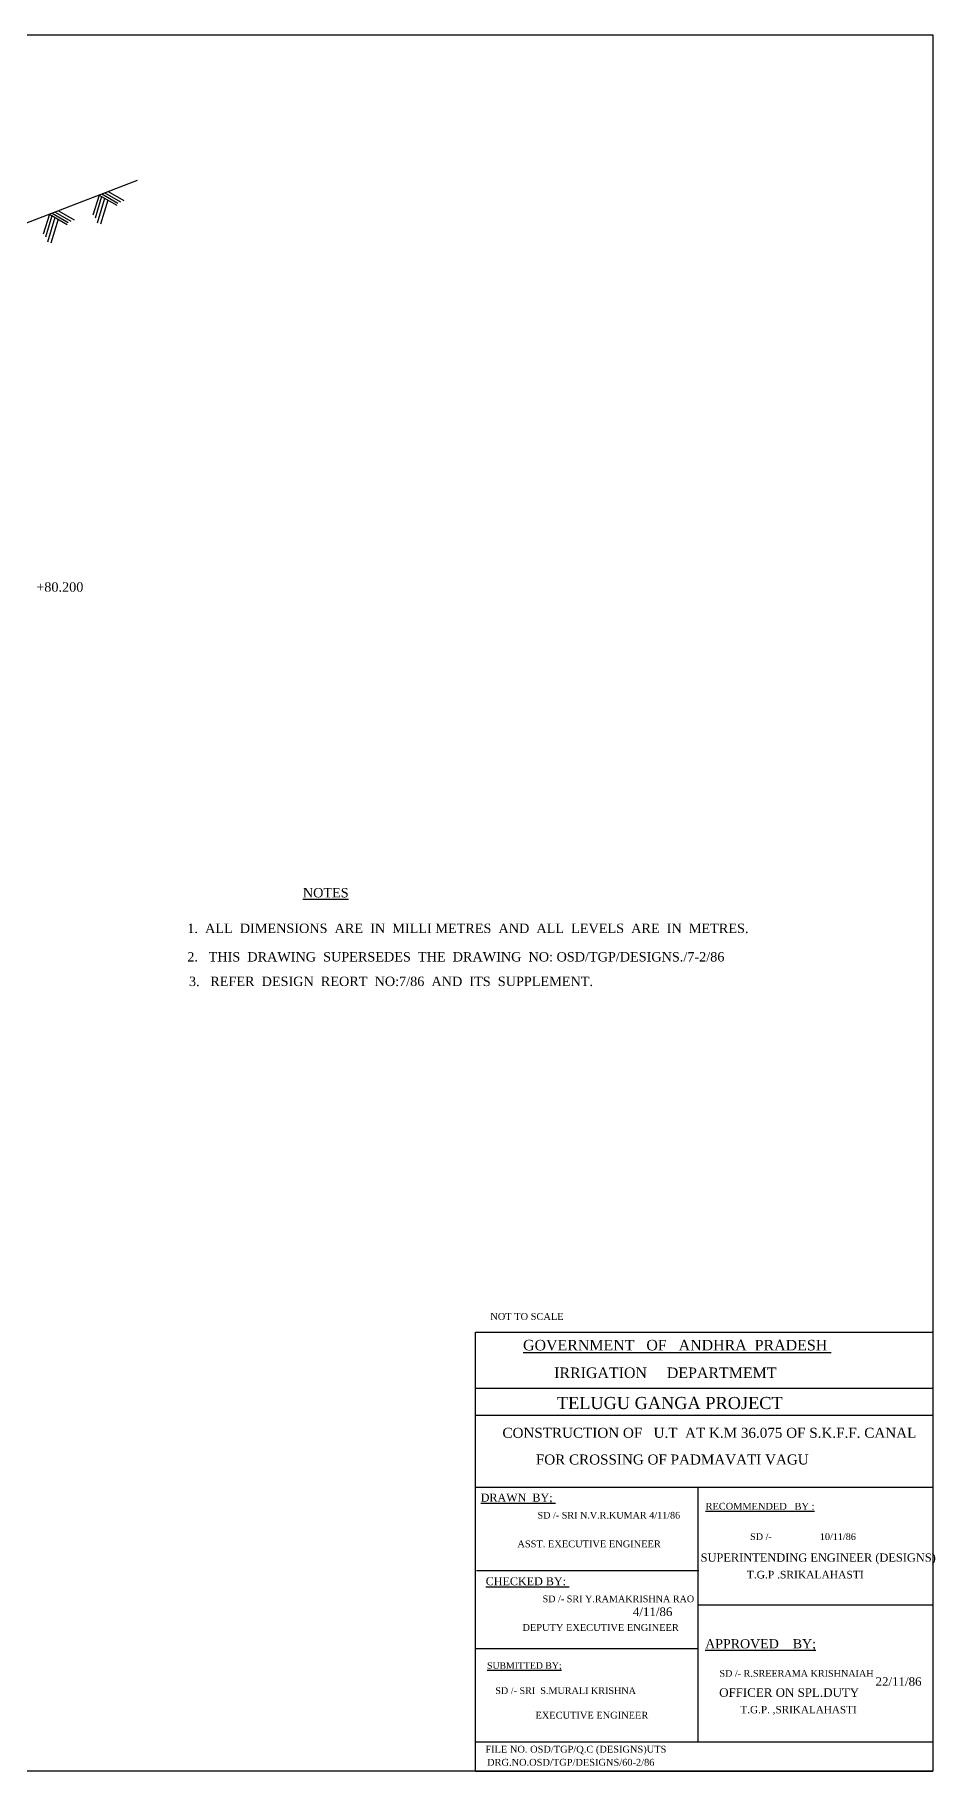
# Model space of a CAD drawing. Header units: millimetres. Extents: x 2369 to 43691, y 759 to 28429.
# Drawn here: x 29341 to 43691, y 759 to 28429 of the extents above; entities that cross this region are included whole.
import ezdxf

# ---------------------------------------------------------------- set-up
doc = ezdxf.new("R2010")
doc.units = ezdxf.units.MM
doc.header["$MEASUREMENT"] = 0
for name, color, linetype in [('DWG. LINE', 1, 'Continuous'), ('HATCH', 2, 'Continuous'), ('TEXT', 7, 'Continuous')]:
    doc.layers.add(name, color=color, linetype=linetype)
doc.layers.add('TITLE', color=7, linetype='Continuous', lineweight=30)
doc.styles.get("Standard").update_dxf_attribs({"font": 'TIMES.TTF', "height": 155})

msp = doc.modelspace()

# ---------------------------------------------------------------- linework, layer by layer
at = {"layer": 'DWG. LINE'}
msp.add_line((30971.67, 26108.47), (27553.07, 24788.56), dxfattribs=at)
at = {"layer": 'HATCH'}
for p, q in [((30365.22, 25874.32), (30266.62, 25554.11)), ((30404.86, 25848.72), (30303.48, 25508.07)), ((30450.94, 25821.1), (30334.2, 25428.28)), ((30365.22, 25874.32), (30647.27, 25710.78)), ((30503.16, 25793.48), (30389.5, 25412.94)), ((30409.96, 25891.59), (30663.57, 25744.54)), ((30455.72, 25909.26), (30705.92, 25764.18)), ((30511.21, 25930.68), (30761.88, 25785.34)), ((29574.55, 25569.05), (29475.95, 25248.84)), ((29614.19, 25543.45), (29512.81, 25202.8)), ((29660.27, 25515.83), (29543.53, 25123.01)), ((29574.55, 25569.05), (29856.6, 25405.5)), ((29712.49, 25488.21), (29598.83, 25107.66)), ((29619.29, 25586.32), (29872.91, 25439.27)), ((29665.05, 25603.99), (29915.25, 25458.91)), ((29720.54, 25625.41), (29971.22, 25480.06))]:
    msp.add_line(p, q, dxfattribs=at)
at = {"layer": 'TITLE', "lineweight": 30}
for p, q in [((36363.48, 7758.18), (43653.48, 7758.18)), ((43653.48, 7758.18), (43653.48, 759.26)), ((36363.48, 6861.01), (43653.48, 6861.01)), ((36363.48, 6433.52), (43653.48, 6433.52)), ((36363.48, 5284.9), (43653.48, 5284.9)), ((36378.67, 3958.21), (39924.33, 3958.21)), ((36363.48, 2717.99), (39909.15, 2717.99)), ((43653.48, 1224.97), (36363.48, 1224.97)), ((36363.48, 759.26), (43653.48, 759.26))]:
    msp.add_line(p, q, dxfattribs=at)
at = {"layer": 'TITLE'}
msp.add_lwpolyline([(2369.37, 28428.85), (43653.48, 28428.85), (43653.48, 759.26), (2369.37, 759.26)], close=True, dxfattribs=at)
msp.add_lwpolyline([(36363.48, 759.26), (36363.48, 7758.18)], dxfattribs=at)
at = {"layer": 'TITLE', "lineweight": 30}
for points in [[(39909.15, 5284.9), (39909.15, 1224.97)], [(39909.15, 3410.2), (43653.48, 3410.2)]]:
    msp.add_lwpolyline(points, dxfattribs=at)

# ---------------------------------------------------------------- texts
at = {"layer": 'TEXT'}
for s, p in [('+80.200', (29365.28, 19554.28)), ('%%UNOTES', (33613.11, 14683.18)), ('1.  ALL  DIMENSIONS  ARE  IN  MILLI METRES  AND  ALL  LEVELS  ARE  IN  METRES.', (31771.88, 14115.84)), ('2.   THIS  DRAWING  SUPERSEDES  THE  DRAWING  NO: OSD/TGP/DESIGNS./7-2/86', (31771.88, 13661.61)), ('3.   REFER  DESIGN  REORT  NO:7/86  AND  ITS  SUPPLEMENT.', (31798.32, 13270.76))]:
    msp.add_text(s, height=150, dxfattribs=at).set_placement(p)
at = {"layer": 'TITLE', "lineweight": 30}
for s, height, p in [('NOT TO SCALE', 109.596, (36600.27, 7951.23)), ('%%UGOVERNMENT   OF   ANDHRA  PRADESH ', 167.8918, (37122.1, 7465.28)), ('IRRIGATION     DEPARTMEMT ', 167.8918, (37617.53, 7024.97)), ('TELUGU GANGA PROJECT', 193.1351, (37661.21, 6530.72)), ('CONSTRUCTION OF   U.T  AT K.M 36.075 OF S.K.F.F. CANAL', 159.4008, (36794.16, 6072.61)), ('FOR CROSSING OF PADMAVATI VAGU', 159.4008, (37326.38, 5647.27)), ('%%UDRAWN  BY; ', 127.5297, (36447.24, 5055.69)), ('%%URECOMMENDED   BY :', 109.4432, (40030.06, 4926.92)), ('SD /- SRI N.V.R.KUMAR 4/11/86', 106.8322, (37352.7, 4785.23)), ('ASST. EXECUTIVE ENGINEER', 109.596, (37031.96, 4327.92)), ('SD /-                   10/11/86', 106.8322, (40740.3, 4443.83)), ('SUPERINTENDING ENGINEER (DESIGNS)', 130.5825, (39952.33, 4098.83)), ('T.G.P .SRIKALAHASTI', 121.2552, (40687.42, 3831.73)), ('%%UCHECKED BY: ', 127.5297, (36527.6, 3723.24)), ('SD /- SRI Y.RAMAKRISHNA RAO', 106.8322, (37433.06, 3452.79)), ('4/11/86', 136.629, (38871.35, 3232.45)), ('DEPUTY EXECUTIVE ENGINEER', 109.596, (37112.32, 2995.48)), ('%%UAPPROVED    BY;', 147.1497, (40024.21, 2717.61)), ('%%USUBMITTED BY;', 103.0054, (36548.54, 2392.39)), ('SD /- R.SREERAMA KRISHNAIAH', 106.8322, (40251.63, 2265.66)), ('22/11/86', 136.629, (42738.52, 2121.63)), ('SD /- SRI  S.MURALI KRISHNA', 106.8322, (36679.89, 1990.73)), ('OFFICER ON SPL.DUTY', 136.6293, (40247.26, 1945.29)), ('EXECUTIVE ENGINEER', 109.596, (37320.19, 1597.94)), ('T.G.P. ,SRIKALAHASTI', 117.7198, (40586.24, 1682.91)), ('FILE NO. OSD/TGP/Q.C (DESIGNS)UTS', 109.596, (36521.68, 1056.37)), ('DRG.NO.OSD/TGP/DESIGNS/60-2/86', 109.596, (36548.88, 847.38))]:
    msp.add_text(s, height=height, dxfattribs=at).set_placement(p)

doc.saveas('drawing.dxf')
